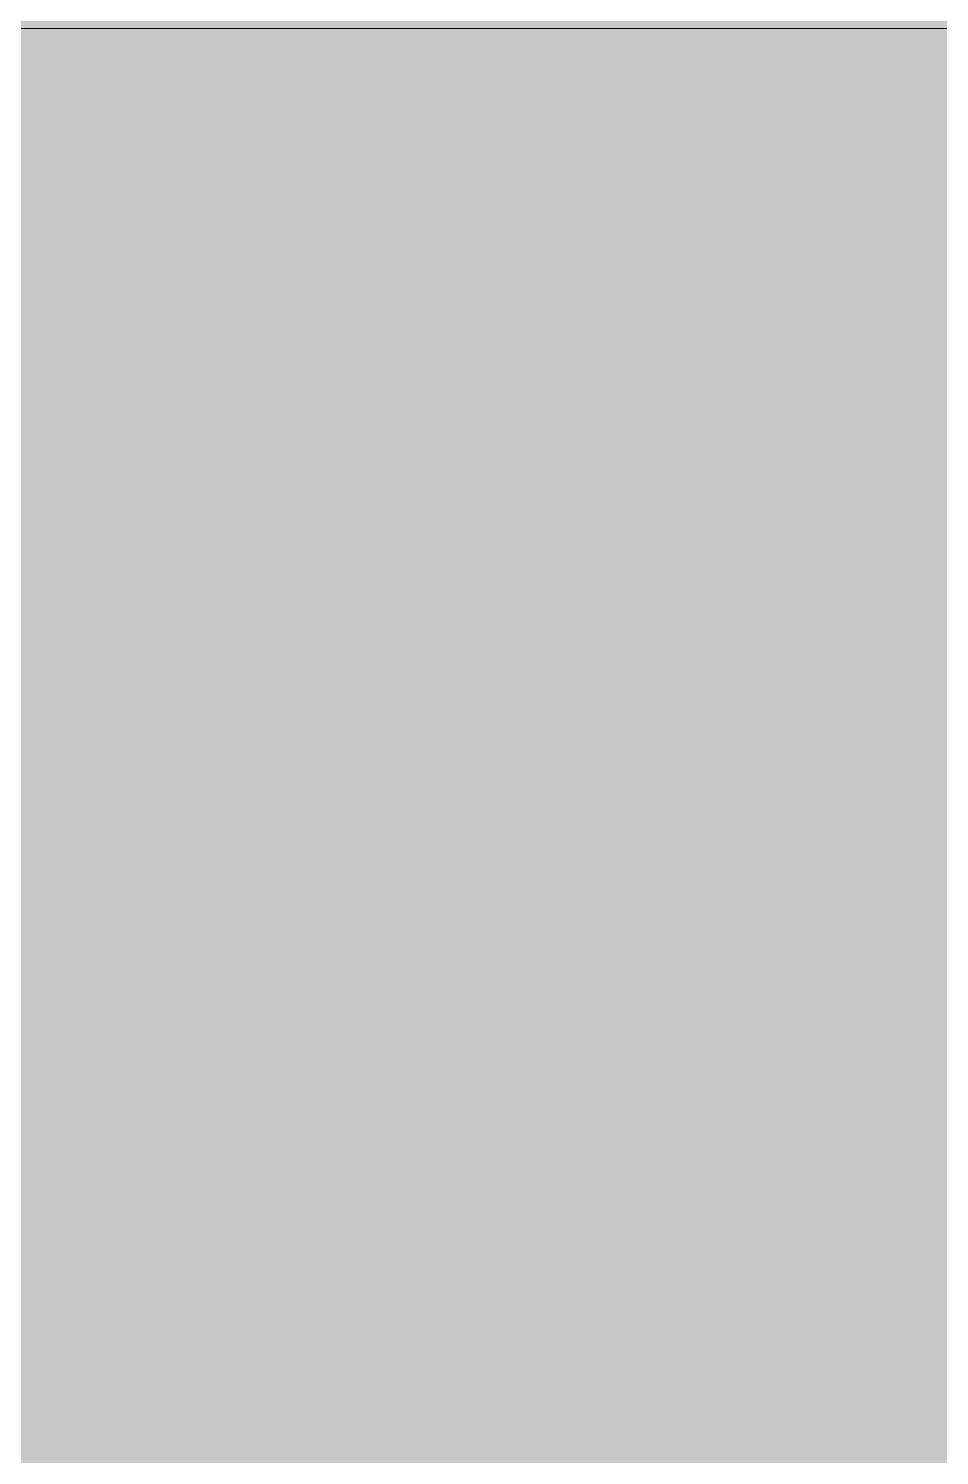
# Model space of a CAD drawing. Header units: inches. Extents: x 224 to 2249, y -2447 to -36.
# Drawn here: x 2186.940816 to 2186.942202, y -1574.171506 to -1574.169334 of the extents above; entities that cross this region are included whole.
import ezdxf

# ---------------------------------------------------------------- set-up
doc = ezdxf.new("R2010")
doc.units = ezdxf.units.IN
doc.header["$MEASUREMENT"] = 0
doc.layers.add('A-GLAZ-CURT', color=52, linetype='Continuous', lineweight=13)
doc.layers.add('A-GLAZ-CWMG', color=51, linetype='Continuous', lineweight=13)

# ---------------------------------------------------------------- blocks, each defined once
blk = doc.blocks.new('System Panel - Glazed 2-5375402-Level 4 CONSTRUCTION')
at = {"layer": 'A-GLAZ-CURT', "lineweight": 9}
blk.add_hatch(color=7, dxfattribs=at).paths.add_polyline_path([(31.4003613, 2.25), (-31.4003613, 2.25), (-31.4003613, 0.25), (31.4003613, 0.25)], flags=0)
at = {"layer": 'A-GLAZ-CURT', "color": 8, "lineweight": 20}
blk.add_line((-31.4003613, 2.25), (-31.4003613, 0.25), dxfattribs=at)
blk = doc.blocks.new('Rectangular Mullion - 2_5_ x 5_ rectangular-5103979-Level 4 CONSTRUCTION')
at = {"layer": 'A-GLAZ-CWMG', "lineweight": 9}
blk.add_hatch(color=7, dxfattribs=at).paths.add_polyline_path([(-2.5, 2.75), (-2.5, -2.75), (0, -2.75), (0, 2.75)], flags=0)

msp = doc.modelspace()

# ---------------------------------------------------------------- block references
at = {"layer": 'A-GLAZ-CURT', "lineweight": 9, "rotation": 269.9999999999988}
msp.add_blockref('System Panel - Glazed 2-5375402-Level 4 CONSTRUCTION', (2186.6895792, -1605.5696957), dxfattribs=at)
at = {"layer": 'A-GLAZ-CWMG', "lineweight": 9, "rotation": 89.9999999999988}
msp.add_blockref('Rectangular Mullion - 2_5_ x 5_ rectangular-5103979-Level 4 CONSTRUCTION', (2186.6895792, -1571.6693344), dxfattribs=at)

doc.saveas('drawing.dxf')
